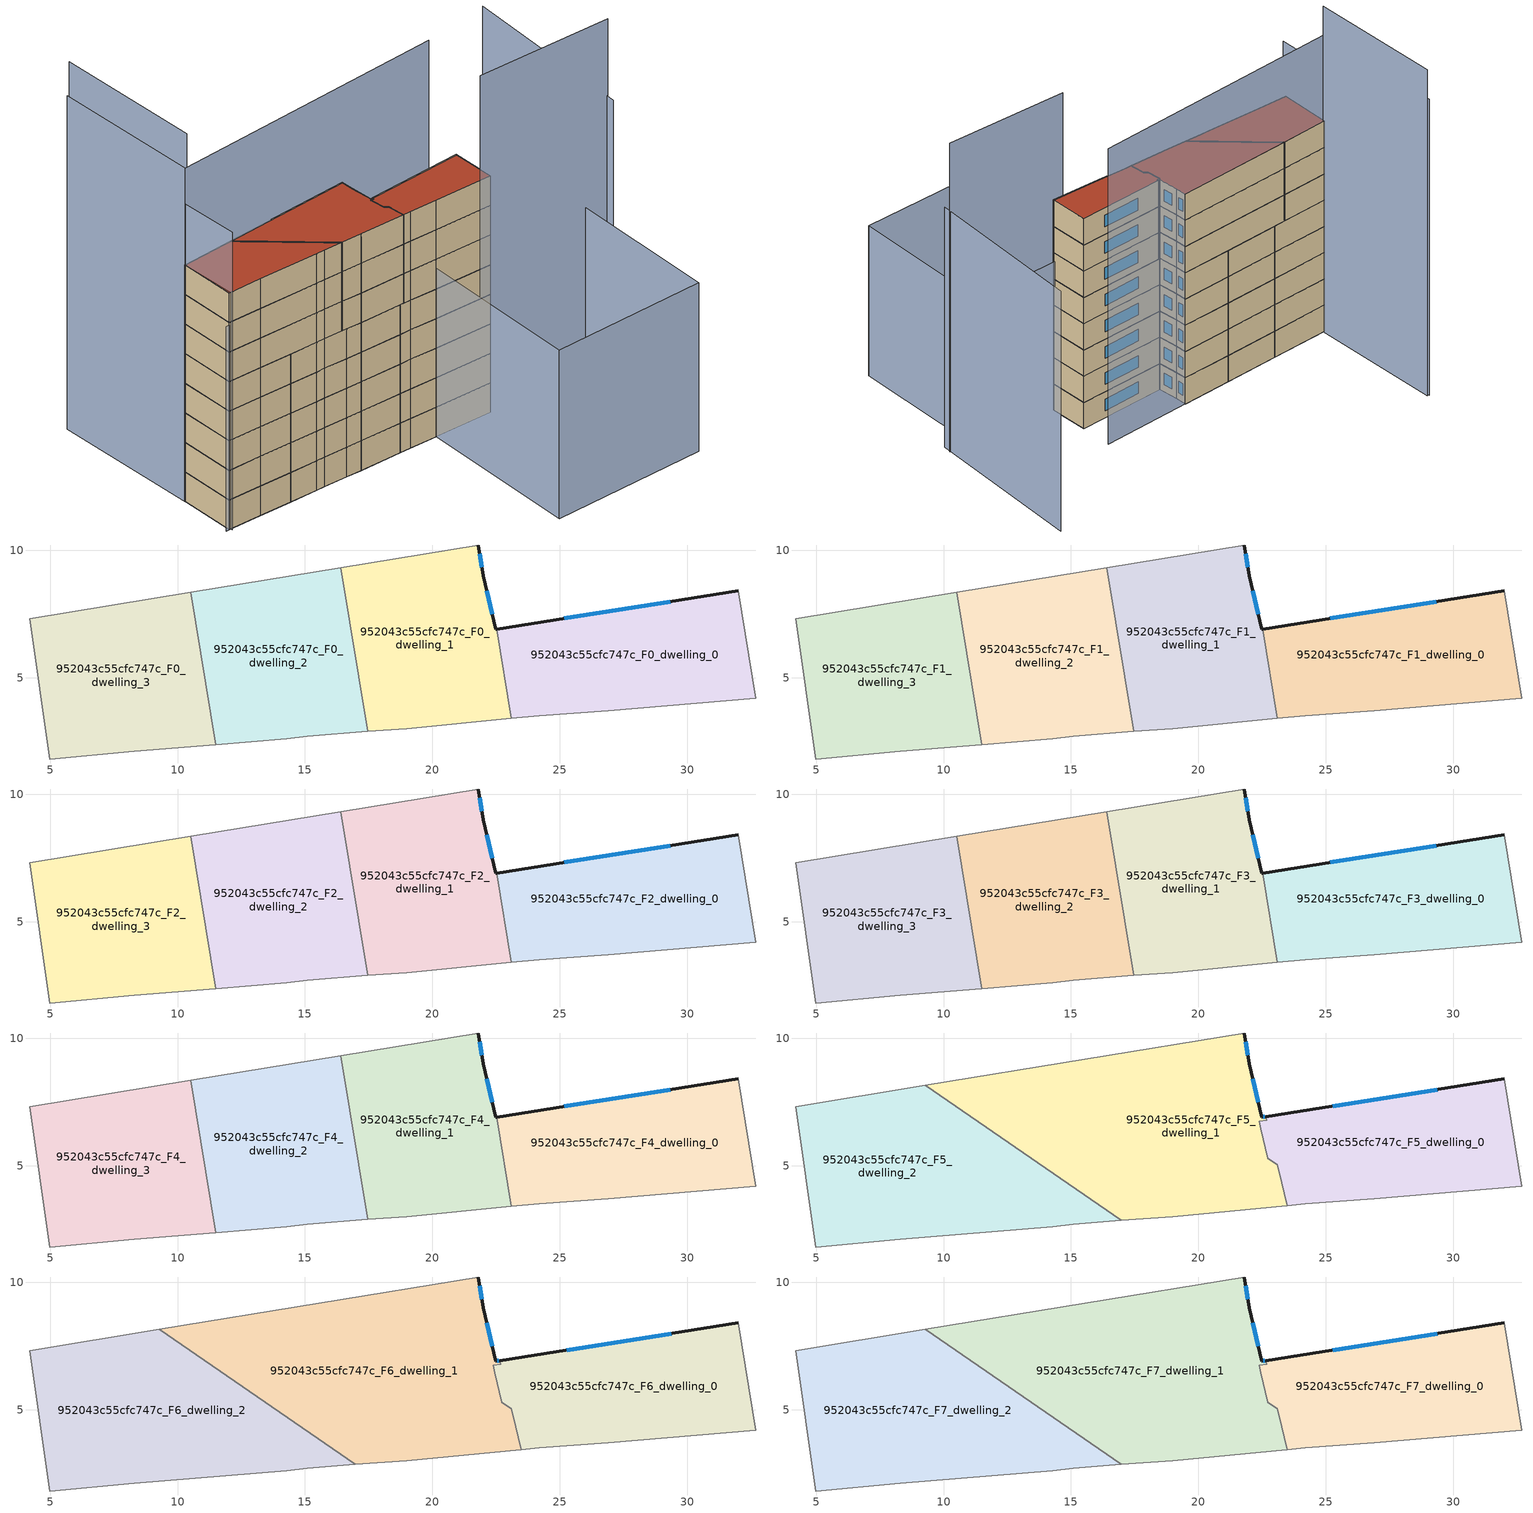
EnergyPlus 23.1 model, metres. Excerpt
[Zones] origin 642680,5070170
952043c55cfc747c_F0_dwelling_0
 floor ground (EU_floor_Construction): 32.71,4.21 32.01,8.41 22.53,6.91 23.11,3.4 24.2,3.51 26.9,3.71 z0
 wall outside (EU_wall_Construction): 22.53,6.91 32.01,8.41 z0:3
 wall adiabatic (EU_wall_Construction): 32.01,8.41 32.71,4.21 26.9,3.71 24.2,3.51 23.11,3.4 z0:3
 wall to 952043c55cfc747c_F0_dwelling_1 (EU_wall_Construction): 23.11,3.4 22.53,6.91 z0:3
 window (EU_Window_Construction): 25.18,7.33 29.35,7.99 z0.84:2.16
952043c55cfc747c_F0_dwelling_1
 floor ground (EU_floor_Construction): 23.11,3.4 22.53,6.91 22.5,6.91 22,9.01 21.8,10.21 16.41,9.33 17.47,2.89 19,3.01 z0
 wall outside (EU_wall_Construction): 21.8,10.21 22,9.01 22.5,6.91 22.53,6.91 z0:3
 wall adiabatic (EU_wall_Construction): 23.11,3.4 19,3.01 17.47,2.89 / 16.41,9.33 21.8,10.21 z0:3
 wall to 952043c55cfc747c_F0_dwelling_2 (EU_wall_Construction): 17.47,2.89 16.41,9.33 z0:3
 window (EU_Window_Construction): 21.86,9.88 21.94,9.35 / 22.14,8.42 22.36,7.5 z0.84:2.16
952043c55cfc747c_F0_dwelling_2
 floor ground (EU_floor_Construction): 17.47,2.89 16.41,9.33 10.52,8.36 11.5,2.38 14.29,2.61 15.09,2.71 z0
 wall to 952043c55cfc747c_F0_dwelling_3 (EU_wall_Construction): 11.5,2.38 10.52,8.36 z0:3
 wall adiabatic (EU_wall_Construction): 10.52,8.36 16.41,9.33 / 17.47,2.89 15.09,2.71 14.29,2.61 11.5,2.38 z0:3
952043c55cfc747c_F0_dwelling_3
 floor ground (EU_floor_Construction): 11.5,2.38 10.52,8.36 4.19,7.32 4.98,1.81 8.29,2.11 z0
 wall adiabatic (EU_wall_Construction): 11.5,2.38 8.29,2.11 4.98,1.81 4.19,7.32 10.52,8.36 z0:3
952043c55cfc747c_F1_dwelling_0
 floor to 952043c55cfc747c_F0_dwelling_0 (EU_floor_Construction): 32.71,4.21 32.01,8.41 22.53,6.91 23.11,3.4 24.2,3.51 26.9,3.71 z3
 wall outside (EU_wall_Construction): 22.53,6.91 32.01,8.41 z3:6
 wall adiabatic (EU_wall_Construction): 32.01,8.41 32.71,4.21 26.9,3.71 24.2,3.51 23.11,3.4 z3:6
 wall to 952043c55cfc747c_F1_dwelling_1 (EU_wall_Construction): 23.11,3.4 22.53,6.91 z3:6
 window (EU_Window_Construction): 25.18,7.33 29.35,7.99 z3.84:5.16
952043c55cfc747c_F1_dwelling_1
 floor to 952043c55cfc747c_F0_dwelling_1 (EU_floor_Construction): 23.11,3.4 22.53,6.91 22.5,6.91 22,9.01 21.8,10.21 16.41,9.33 17.47,2.89 19,3.01 z3
 wall outside (EU_wall_Construction): 21.8,10.21 22,9.01 22.5,6.91 22.53,6.91 z3:6
 wall adiabatic (EU_wall_Construction): 23.11,3.4 19,3.01 17.47,2.89 / 16.41,9.33 21.8,10.21 z3:6
 wall to 952043c55cfc747c_F1_dwelling_2 (EU_wall_Construction): 17.47,2.89 16.41,9.33 z3:6
 window (EU_Window_Construction): 21.86,9.88 21.94,9.35 / 22.14,8.42 22.36,7.5 z3.84:5.16
952043c55cfc747c_F1_dwelling_2
 floor to 952043c55cfc747c_F0_dwelling_2 (EU_floor_Construction): 17.47,2.89 16.41,9.33 10.52,8.36 11.5,2.38 14.29,2.61 15.09,2.71 z3
 wall to 952043c55cfc747c_F1_dwelling_3 (EU_wall_Construction): 11.5,2.38 10.52,8.36 z3:6
 wall adiabatic (EU_wall_Construction): 10.52,8.36 16.41,9.33 / 17.47,2.89 15.09,2.71 14.29,2.61 11.5,2.38 z3:6
952043c55cfc747c_F1_dwelling_3
 floor to 952043c55cfc747c_F0_dwelling_3 (EU_floor_Construction): 11.5,2.38 10.52,8.36 4.19,7.32 4.98,1.81 8.29,2.11 z3
 wall adiabatic (EU_wall_Construction): 11.5,2.38 8.29,2.11 4.98,1.81 4.19,7.32 10.52,8.36 z3:6
952043c55cfc747c_F2_dwelling_0
 floor to 952043c55cfc747c_F1_dwelling_0 (EU_floor_Construction): 32.71,4.21 32.01,8.41 22.53,6.91 23.11,3.4 24.2,3.51 26.9,3.71 z6
 wall outside (EU_wall_Construction): 22.53,6.91 32.01,8.41 z6:9
 wall adiabatic (EU_wall_Construction): 32.01,8.41 32.71,4.21 26.9,3.71 24.2,3.51 23.11,3.4 z6:9
 wall to 952043c55cfc747c_F2_dwelling_1 (EU_wall_Construction): 23.11,3.4 22.53,6.91 z6:9
 window (EU_Window_Construction): 25.18,7.33 29.35,7.99 z6.84:8.16
952043c55cfc747c_F2_dwelling_1
 floor to 952043c55cfc747c_F1_dwelling_1 (EU_floor_Construction): 23.11,3.4 22.53,6.91 22.5,6.91 22,9.01 21.8,10.21 16.41,9.33 17.47,2.89 19,3.01 z6
 wall outside (EU_wall_Construction): 21.8,10.21 22,9.01 22.5,6.91 22.53,6.91 z6:9
 wall adiabatic (EU_wall_Construction): 23.11,3.4 19,3.01 17.47,2.89 / 16.41,9.33 21.8,10.21 z6:9
 wall to 952043c55cfc747c_F2_dwelling_2 (EU_wall_Construction): 17.47,2.89 16.41,9.33 z6:9
 window (EU_Window_Construction): 21.86,9.88 21.94,9.35 / 22.14,8.42 22.36,7.5 z6.84:8.16
952043c55cfc747c_F2_dwelling_2
 floor to 952043c55cfc747c_F1_dwelling_2 (EU_floor_Construction): 17.47,2.89 16.41,9.33 10.52,8.36 11.5,2.38 14.29,2.61 15.09,2.71 z6
 wall to 952043c55cfc747c_F2_dwelling_3 (EU_wall_Construction): 11.5,2.38 10.52,8.36 z6:9
 wall adiabatic (EU_wall_Construction): 10.52,8.36 16.41,9.33 / 17.47,2.89 15.09,2.71 14.29,2.61 11.5,2.38 z6:9
952043c55cfc747c_F2_dwelling_3
 floor to 952043c55cfc747c_F1_dwelling_3 (EU_floor_Construction): 11.5,2.38 10.52,8.36 4.19,7.32 4.98,1.81 8.29,2.11 z6
 wall adiabatic (EU_wall_Construction): 11.5,2.38 8.29,2.11 4.98,1.81 4.19,7.32 10.52,8.36 z6:9
952043c55cfc747c_F3_dwelling_0
 floor to 952043c55cfc747c_F2_dwelling_0 (EU_floor_Construction): 32.71,4.21 32.01,8.41 22.53,6.91 23.11,3.4 24.2,3.51 26.9,3.71 z9
 wall outside (EU_wall_Construction): 22.53,6.91 32.01,8.41 z9:12
 wall adiabatic (EU_wall_Construction): 32.01,8.41 32.71,4.21 26.9,3.71 24.2,3.51 23.11,3.4 z9:12
 wall to 952043c55cfc747c_F3_dwelling_1 (EU_wall_Construction): 23.11,3.4 22.53,6.91 z9:12
 window (EU_Window_Construction): 25.18,7.33 29.35,7.99 z9.84:11.16
952043c55cfc747c_F3_dwelling_1
 floor to 952043c55cfc747c_F2_dwelling_1 (EU_floor_Construction): 23.11,3.4 22.53,6.91 22.5,6.91 22,9.01 21.8,10.21 16.41,9.33 17.47,2.89 19,3.01 z9
 wall outside (EU_wall_Construction): 21.8,10.21 22,9.01 22.5,6.91 22.53,6.91 z9:12
 wall adiabatic (EU_wall_Construction): 23.11,3.4 19,3.01 17.47,2.89 / 16.41,9.33 21.8,10.21 z9:12
 wall to 952043c55cfc747c_F3_dwelling_2 (EU_wall_Construction): 17.47,2.89 16.41,9.33 z9:12
 window (EU_Window_Construction): 21.86,9.88 21.94,9.35 / 22.14,8.42 22.36,7.5 z9.84:11.16
952043c55cfc747c_F3_dwelling_2
 floor to 952043c55cfc747c_F2_dwelling_2 (EU_floor_Construction): 17.47,2.89 16.41,9.33 10.52,8.36 11.5,2.38 14.29,2.61 15.09,2.71 z9
 wall to 952043c55cfc747c_F3_dwelling_3 (EU_wall_Construction): 11.5,2.38 10.52,8.36 z9:12
 wall adiabatic (EU_wall_Construction): 10.52,8.36 16.41,9.33 / 17.47,2.89 15.09,2.71 14.29,2.61 11.5,2.38 z9:12
952043c55cfc747c_F3_dwelling_3
 floor to 952043c55cfc747c_F2_dwelling_3 (EU_floor_Construction): 11.5,2.38 10.52,8.36 4.19,7.32 4.98,1.81 8.29,2.11 z9
 wall adiabatic (EU_wall_Construction): 11.5,2.38 8.29,2.11 4.98,1.81 4.19,7.32 10.52,8.36 z9:12
952043c55cfc747c_F4_dwelling_0
 floor to 952043c55cfc747c_F3_dwelling_0 (EU_floor_Construction): 32.71,4.21 32.01,8.41 22.53,6.91 23.11,3.4 24.2,3.51 26.9,3.71 z12
 wall outside (EU_wall_Construction): 22.53,6.91 32.01,8.41 z12:15
 wall adiabatic (EU_wall_Construction): 32.01,8.41 32.71,4.21 26.9,3.71 24.2,3.51 23.11,3.4 z12:15
 wall to 952043c55cfc747c_F4_dwelling_1 (EU_wall_Construction): 23.11,3.4 22.53,6.91 z12:15
 window (EU_Window_Construction): 25.18,7.33 29.35,7.99 z12.84:14.16
952043c55cfc747c_F4_dwelling_1
 floor to 952043c55cfc747c_F3_dwelling_1 (EU_floor_Construction): 23.11,3.4 22.53,6.91 22.5,6.91 22,9.01 21.8,10.21 16.41,9.33 17.47,2.89 19,3.01 z12
 wall outside (EU_wall_Construction): 21.8,10.21 22,9.01 22.5,6.91 22.53,6.91 z12:15
 wall adiabatic (EU_wall_Construction): 23.11,3.4 19,3.01 17.47,2.89 / 16.41,9.33 21.8,10.21 z12:15
 wall to 952043c55cfc747c_F4_dwelling_2 (EU_wall_Construction): 17.47,2.89 16.41,9.33 z12:15
 window (EU_Window_Construction): 21.86,9.88 21.94,9.35 / 22.14,8.42 22.36,7.5 z12.84:14.16
952043c55cfc747c_F4_dwelling_2
 floor to 952043c55cfc747c_F3_dwelling_2 (EU_floor_Construction): 17.47,2.89 16.41,9.33 10.52,8.36 11.5,2.38 14.29,2.61 15.09,2.71 z12
 wall to 952043c55cfc747c_F4_dwelling_3 (EU_wall_Construction): 11.5,2.38 10.52,8.36 z12:15
 wall adiabatic (EU_wall_Construction): 10.52,8.36 16.41,9.33 / 17.47,2.89 15.09,2.71 14.29,2.61 11.5,2.38 z12:15
952043c55cfc747c_F4_dwelling_3
 floor to 952043c55cfc747c_F3_dwelling_3 (EU_floor_Construction): 11.5,2.38 10.52,8.36 4.19,7.32 4.98,1.81 8.29,2.11 z12
 wall adiabatic (EU_wall_Construction): 11.5,2.38 8.29,2.11 4.98,1.81 4.19,7.32 10.52,8.36 z12:15
952043c55cfc747c_F5_dwelling_0
 floor to 952043c55cfc747c_F4_dwelling_0 (EU_floor_Construction): 32.71,4.21 32.01,8.41 22.65,6.93 22.68,6.79 22.55,6.77 22.8,5.24 23.1,5.03 23.48,3.44 24.2,3.51 26.9,3.71 z15
 floor to 952043c55cfc747c_F4_dwelling_1 (EU_floor_Construction): 22.8,5.24 22.55,6.77 22.39,6.74 22.73,5.29 z15
 wall outside (EU_wall_Construction): 22.65,6.93 32.01,8.41 z15:18
 wall to 952043c55cfc747c_F5_dwelling_1 (EU_wall_Construction): 23.48,3.44 23.15,4.82 23.1,5.03 22.73,5.29 22.45,6.45 22.39,6.74 22.68,6.79 22.65,6.93 z15:18
 wall adiabatic (EU_wall_Construction): 32.01,8.41 32.71,4.21 26.9,3.71 24.2,3.51 23.48,3.44 z15:18
 window (EU_Window_Construction): 25.27,7.35 29.38,7.99 z15.84:17.16
952043c55cfc747c_F5_dwelling_1
 floor to 952043c55cfc747c_F4_dwelling_1 (EU_floor_Construction): 23.11,3.4 22.8,5.24 22.73,5.29 22.39,6.74 22.55,6.77 22.53,6.91 22.5,6.91 22,9.01 21.8,10.21 16.41,9.33 17.47,2.89 19,3.01 z15
 floor to 952043c55cfc747c_F4_dwelling_0 (EU_floor_Construction): 23.48,3.44 23.17,4.73 23.1,5.03 22.8,5.24 23.11,3.4 z15; 22.68,6.79 22.65,6.93 22.58,6.92 22.53,6.91 22.55,6.77 z15
 floor to 952043c55cfc747c_F4_dwelling_2 (EU_floor_Construction): 17.47,2.89 16.41,9.33 10.52,8.36 10.71,7.16 16.98,2.85 z15
 floor to 952043c55cfc747c_F4_dwelling_3 (EU_floor_Construction): 10.71,7.16 10.52,8.36 9.27,8.15 z15
 wall outside (EU_wall_Construction): 21.8,10.21 22,9.01 22.5,6.91 22.65,6.93 z15:18
 wall adiabatic (EU_wall_Construction): 23.48,3.44 19,3.01 16.98,2.85 / 9.27,8.15 21.8,10.21 z15:18
 wall to 952043c55cfc747c_F5_dwelling_2 (EU_wall_Construction): 16.98,2.85 9.27,8.15 z15:18
 window (EU_Window_Construction): 21.86,9.88 21.94,9.35 / 22.14,8.42 22.36,7.5 / 22.54,6.92 22.61,6.93 z15.84:17.16
952043c55cfc747c_F5_dwelling_2
 floor to 952043c55cfc747c_F4_dwelling_2 (EU_floor_Construction): 16.98,2.85 10.71,7.16 11.5,2.38 14.29,2.61 15.09,2.71 z15
 floor to 952043c55cfc747c_F4_dwelling_3 (EU_floor_Construction): 11.5,2.38 10.71,7.16 9.27,8.15 4.19,7.32 4.98,1.81 8.29,2.11 z15
 wall adiabatic (EU_wall_Construction): 16.98,2.85 15.09,2.71 14.29,2.61 8.29,2.11 4.98,1.81 4.19,7.32 9.27,8.15 z15:18
952043c55cfc747c_F6_dwelling_0
 floor to 952043c55cfc747c_F5_dwelling_0 (EU_floor_Construction): 32.71,4.21 32.01,8.41 22.65,6.93 22.68,6.79 22.39,6.74 22.73,5.29 23.1,5.03 23.48,3.44 24.2,3.51 26.9,3.71 z18
 wall outside (EU_wall_Construction): 22.65,6.93 32.01,8.41 z18:21
 wall to 952043c55cfc747c_F6_dwelling_1 (EU_wall_Construction): 23.48,3.44 23.15,4.82 23.1,5.03 22.73,5.29 22.45,6.45 22.39,6.74 22.68,6.79 22.65,6.93 z18:21
 wall adiabatic (EU_wall_Construction): 32.01,8.41 32.71,4.21 26.9,3.71 24.2,3.51 23.48,3.44 z18:21
 window (EU_Window_Construction): 25.27,7.35 29.38,7.99 z18.84:20.16
952043c55cfc747c_F6_dwelling_1
 floor to 952043c55cfc747c_F5_dwelling_1 (EU_floor_Construction): 23.48,3.44 23.15,4.82 23.1,5.03 22.73,5.29 22.39,6.74 22.68,6.79 22.65,6.93 22.5,6.91 22,9.01 21.8,10.21 9.27,8.15 16.98,2.85 19,3.01 z18
 wall outside (EU_wall_Construction): 21.8,10.21 22,9.01 22.5,6.91 22.65,6.93 z18:21
 wall adiabatic (EU_wall_Construction): 23.48,3.44 19,3.01 16.98,2.85 / 9.27,8.15 21.8,10.21 z18:21
 wall to 952043c55cfc747c_F6_dwelling_2 (EU_wall_Construction): 16.98,2.85 9.27,8.15 z18:21
 window (EU_Window_Construction): 21.86,9.88 21.94,9.35 / 22.14,8.42 22.36,7.5 / 22.54,6.92 22.61,6.93 z18.84:20.16
952043c55cfc747c_F6_dwelling_2
 floor to 952043c55cfc747c_F5_dwelling_2 (EU_floor_Construction): 16.98,2.85 9.27,8.15 4.19,7.32 4.98,1.81 8.29,2.11 14.29,2.61 15.09,2.71 z18
 wall adiabatic (EU_wall_Construction): 16.98,2.85 15.09,2.71 14.29,2.61 8.29,2.11 4.98,1.81 4.19,7.32 9.27,8.15 z18:21
952043c55cfc747c_F7_dwelling_0
 floor to 952043c55cfc747c_F6_dwelling_0 (EU_floor_Construction): 32.71,4.21 32.01,8.41 22.65,6.93 22.68,6.79 22.39,6.74 22.73,5.29 23.1,5.03 23.48,3.44 24.2,3.51 26.9,3.71 z21
 wall outside (EU_wall_Construction): 22.65,6.93 32.01,8.41 z21:24
 wall to 952043c55cfc747c_F7_dwelling_1 (EU_wall_Construction): 23.48,3.44 23.15,4.82 23.1,5.03 22.73,5.29 22.45,6.45 22.39,6.74 22.68,6.79 22.65,6.93 z21:24
 wall adiabatic (EU_wall_Construction): 32.01,8.41 32.71,4.21 26.9,3.71 24.2,3.51 23.48,3.44 z21:24
 window (EU_Window_Construction): 25.27,7.35 29.38,7.99 z21.84:23.16
 roof outside (EU_roof_Construction): 32.01,8.41 32.71,4.21 26.9,3.71 24.2,3.51 23.48,3.44 23.1,5.03 22.73,5.29 22.39,6.74 22.68,6.79 22.65,6.93 z24
952043c55cfc747c_F7_dwelling_1
 floor to 952043c55cfc747c_F6_dwelling_1 (EU_floor_Construction): 23.48,3.44 23.15,4.82 23.1,5.03 22.73,5.29 22.39,6.74 22.68,6.79 22.65,6.93 22.5,6.91 22,9.01 21.8,10.21 9.27,8.15 16.98,2.85 19,3.01 z21
 wall outside (EU_wall_Construction): 21.8,10.21 22,9.01 22.5,6.91 22.65,6.93 z21:24
 wall adiabatic (EU_wall_Construction): 23.48,3.44 19,3.01 16.98,2.85 / 9.27,8.15 21.8,10.21 z21:24
 wall to 952043c55cfc747c_F7_dwelling_2 (EU_wall_Construction): 16.98,2.85 9.27,8.15 z21:24
 window (EU_Window_Construction): 21.86,9.88 21.94,9.35 / 22.14,8.42 22.36,7.5 / 22.54,6.92 22.61,6.93 z21.84:23.16
 roof outside (EU_roof_Construction): 21.8,10.21 22,9.01 22.5,6.91 22.65,6.93 22.68,6.79 22.39,6.74 22.73,5.29 23.1,5.03 23.48,3.44 19,3.01 16.98,2.85 9.27,8.15 z24
952043c55cfc747c_F7_dwelling_2
 floor to 952043c55cfc747c_F6_dwelling_2 (EU_floor_Construction): 16.98,2.85 9.27,8.15 4.19,7.32 4.98,1.81 8.29,2.11 14.29,2.61 15.09,2.71 z21
 wall adiabatic (EU_wall_Construction): 16.98,2.85 15.09,2.71 14.29,2.61 8.29,2.11 4.98,1.81 4.19,7.32 9.27,8.15 z21:24
 roof outside (EU_roof_Construction): 16.98,2.85 15.09,2.71 14.29,2.61 8.29,2.11 4.98,1.81 4.19,7.32 9.27,8.15 z24
shading: 4.7,1.77 25.03,4.94 z0:20.7; 19,3.01 26.86,4.01 z0:23.8; 28.9,-12.01 26.9,3.71 / 26.9,3.71 42.08,5.63 / 42.08,5.63 44.07,-10.08 / 44.07,-10.08 28.9,-12.01 z0:17.1; 44.61,3.76 43.12,21.31 z0:27.4; 44.62,4.6 31.12,3.41 z0:35.2; 4.19,7.31 5.18,1.65 z0:30.2; 1.99,21.53 4.38,7.3 z0:37.2; 31.51,11.81 4.2,7.24 / 4.2,7.24 1.8,21.55 z0:33.8
[Building]
EU S2 Campaign: North Axis=0; Terrain=City; Solar Distribution=FullExterior
[Site:Location]
Lyon-Bron: Latitude=45.75; Longitude=5; Time Zone=1; Elevation=198
[SizingPeriod:WeatherFileDays]
AnnualSizingPeriod: Begin Month=1; Begin Day of Month=1; End Month=12; End Day of Month=31; Day of Week for Start Day=Monday; Use Weather File Daylight Saving Period=No; Use Weather File Rain and Snow Indicators=No
[MATERIAL]
EU_InternalMass_Material: Roughness=MediumRough; Thickness=0.1; Conductivity=1; Density=1800; Specific Heat=900; Thermal Absorptance=0.9; Solar Absorptance=0.7; Visible Absorptance=0.7
[MATERIAL:NOMASS] Roughness=MediumRough; Thermal Absorptance=0.9; Solar Absorptance=0.7; Visible Absorptance=0.7
Name | Thermal Resistance
EU_wall_NoMass | 0.776494
EU_roof_NoMass | 0.486893
EU_floor_NoMass | 0.421597
[WINDOWMATERIAL:SIMPLEGLAZINGSYSTEM]
EU_Window_SimpleGlazing: UFactor=4.24961; Solar Heat Gain Coefficient=0.83; Visible Transmittance=0.83
[CONSTRUCTION]
EU_wall_Construction: EU_wall_NoMass
EU_roof_Construction: EU_roof_NoMass
EU_floor_Construction: EU_floor_NoMass
EU_InternalMass_Construction: EU_InternalMass_Material
EU_Window_Construction: EU_Window_SimpleGlazing
[ZONE] Type=1; Multiplier=1; Ceiling Height=autocalculate; Floor Area=autocalculate; Part of Total Floor Area=Yes
Name | Volume
952043c55cfc747c_F0_dwelling_0; 952043c55cfc747c_F1_dwelling_0; 952043c55cfc747c_F2_dwelling_0; 952043c55cfc747c_F3_dwelling_0; 952043c55cfc747c_F4_dwelling_0 | 112.693
952043c55cfc747c_F5_dwelling_0; 952043c55cfc747c_F6_dwelling_0; 952043c55cfc747c_F7_dwelling_0 | 111.502
952043c55cfc747c_F0_dwelling_1; 952043c55cfc747c_F1_dwelling_1; 952043c55cfc747c_F2_dwelling_1; 952043c55cfc747c_F3_dwelling_1; 952043c55cfc747c_F4_dwelling_1 | 112.707
952043c55cfc747c_F5_dwelling_1; 952043c55cfc747c_F6_dwelling_1; 952043c55cfc747c_F7_dwelling_1 | 188.991
952043c55cfc747c_F0_dwelling_2; 952043c55cfc747c_F1_dwelling_2; 952043c55cfc747c_F2_dwelling_2; 952043c55cfc747c_F3_dwelling_2; 952043c55cfc747c_F4_dwelling_2 | 112.688
952043c55cfc747c_F5_dwelling_2; 952043c55cfc747c_F6_dwelling_2; 952043c55cfc747c_F7_dwelling_2 | 150.264
952043c55cfc747c_F0_dwelling_3; 952043c55cfc747c_F1_dwelling_3; 952043c55cfc747c_F2_dwelling_3; 952043c55cfc747c_F3_dwelling_3; 952043c55cfc747c_F4_dwelling_3 | 112.687
[INTERNALMASS] Construction=EU_InternalMass_Construction
Name | Zone or ZoneList | Surface Area
952043c55cfc747c_F0_dwelling_0_EU_InternalMass | 952043c55cfc747c_F0_dwelling_0 | 37.5644
952043c55cfc747c_F0_dwelling_1_EU_InternalMass | 952043c55cfc747c_F0_dwelling_1 | 37.5689
952043c55cfc747c_F0_dwelling_2_EU_InternalMass | 952043c55cfc747c_F0_dwelling_2 | 37.5625
952043c55cfc747c_F0_dwelling_3_EU_InternalMass | 952043c55cfc747c_F0_dwelling_3 | 37.5619
952043c55cfc747c_F1_dwelling_0_EU_InternalMass | 952043c55cfc747c_F1_dwelling_0 | 37.5644
952043c55cfc747c_F1_dwelling_1_EU_InternalMass | 952043c55cfc747c_F1_dwelling_1 | 37.5689
952043c55cfc747c_F1_dwelling_2_EU_InternalMass | 952043c55cfc747c_F1_dwelling_2 | 37.5625
952043c55cfc747c_F1_dwelling_3_EU_InternalMass | 952043c55cfc747c_F1_dwelling_3 | 37.5619
952043c55cfc747c_F2_dwelling_0_EU_InternalMass | 952043c55cfc747c_F2_dwelling_0 | 37.5644
952043c55cfc747c_F2_dwelling_1_EU_InternalMass | 952043c55cfc747c_F2_dwelling_1 | 37.5689
952043c55cfc747c_F2_dwelling_2_EU_InternalMass | 952043c55cfc747c_F2_dwelling_2 | 37.5625
952043c55cfc747c_F2_dwelling_3_EU_InternalMass | 952043c55cfc747c_F2_dwelling_3 | 37.5619
952043c55cfc747c_F3_dwelling_0_EU_InternalMass | 952043c55cfc747c_F3_dwelling_0 | 37.5644
952043c55cfc747c_F3_dwelling_1_EU_InternalMass | 952043c55cfc747c_F3_dwelling_1 | 37.5689
952043c55cfc747c_F3_dwelling_2_EU_InternalMass | 952043c55cfc747c_F3_dwelling_2 | 37.5625
952043c55cfc747c_F3_dwelling_3_EU_InternalMass | 952043c55cfc747c_F3_dwelling_3 | 37.5619
952043c55cfc747c_F4_dwelling_0_EU_InternalMass | 952043c55cfc747c_F4_dwelling_0 | 37.5644
952043c55cfc747c_F4_dwelling_1_EU_InternalMass | 952043c55cfc747c_F4_dwelling_1 | 37.5689
952043c55cfc747c_F4_dwelling_2_EU_InternalMass | 952043c55cfc747c_F4_dwelling_2 | 37.5625
952043c55cfc747c_F4_dwelling_3_EU_InternalMass | 952043c55cfc747c_F4_dwelling_3 | 37.5619
952043c55cfc747c_F5_dwelling_0_EU_InternalMass | 952043c55cfc747c_F5_dwelling_0 | 37.168
952043c55cfc747c_F5_dwelling_1_EU_InternalMass | 952043c55cfc747c_F5_dwelling_1 | 63.0024
952043c55cfc747c_F5_dwelling_2_EU_InternalMass | 952043c55cfc747c_F5_dwelling_2 | 50.0878
952043c55cfc747c_F6_dwelling_0_EU_InternalMass | 952043c55cfc747c_F6_dwelling_0 | 37.168
952043c55cfc747c_F6_dwelling_1_EU_InternalMass | 952043c55cfc747c_F6_dwelling_1 | 63.0024
952043c55cfc747c_F6_dwelling_2_EU_InternalMass | 952043c55cfc747c_F6_dwelling_2 | 50.0878
952043c55cfc747c_F7_dwelling_0_EU_InternalMass | 952043c55cfc747c_F7_dwelling_0 | 37.168
952043c55cfc747c_F7_dwelling_1_EU_InternalMass | 952043c55cfc747c_F7_dwelling_1 | 63.0024
952043c55cfc747c_F7_dwelling_2_EU_InternalMass | 952043c55cfc747c_F7_dwelling_2 | 50.0878
[OTHEREQUIPMENT] Fuel Type=Electricity; Design Level Calculation Method=Watts/Area; Power per Zone Floor Area=1; Fraction Latent=0; Fraction Radiant=0; Fraction Lost=0; Carbon Dioxide Generation Rate=0; EndUse Subcategory=EU_Step8_InternalGains
Name | Zone or ZoneList or Space or SpaceList | Schedule
EU_Step8_InternalGain_952043c55cfc747c_F0_dwelling_0_f000 | 952043c55cfc747c_F0_dwelling_0 | EU_Step8_GainSchedule_952043c55cfc747c_F0_dwelling_0_f000
EU_Step8_InternalGain_952043c55cfc747c_F0_dwelling_1_f000 | 952043c55cfc747c_F0_dwelling_1 | EU_Step8_GainSchedule_952043c55cfc747c_F0_dwelling_1_f000
EU_Step8_InternalGain_952043c55cfc747c_F0_dwelling_2_f000 | 952043c55cfc747c_F0_dwelling_2 | EU_Step8_GainSchedule_952043c55cfc747c_F0_dwelling_2_f000
EU_Step8_InternalGain_952043c55cfc747c_F0_dwelling_3_f000 | 952043c55cfc747c_F0_dwelling_3 | EU_Step8_GainSchedule_952043c55cfc747c_F0_dwelling_3_f000
EU_Step8_InternalGain_952043c55cfc747c_F1_dwelling_0_f000 | 952043c55cfc747c_F1_dwelling_0 | EU_Step8_GainSchedule_952043c55cfc747c_F1_dwelling_0_f000
EU_Step8_InternalGain_952043c55cfc747c_F1_dwelling_1_f000 | 952043c55cfc747c_F1_dwelling_1 | EU_Step8_GainSchedule_952043c55cfc747c_F1_dwelling_1_f000
EU_Step8_InternalGain_952043c55cfc747c_F1_dwelling_2_f000 | 952043c55cfc747c_F1_dwelling_2 | EU_Step8_GainSchedule_952043c55cfc747c_F1_dwelling_2_f000
EU_Step8_InternalGain_952043c55cfc747c_F1_dwelling_3_f000 | 952043c55cfc747c_F1_dwelling_3 | EU_Step8_GainSchedule_952043c55cfc747c_F1_dwelling_3_f000
EU_Step8_InternalGain_952043c55cfc747c_F2_dwelling_0_f000 | 952043c55cfc747c_F2_dwelling_0 | EU_Step8_GainSchedule_952043c55cfc747c_F2_dwelling_0_f000
EU_Step8_InternalGain_952043c55cfc747c_F2_dwelling_1_f000 | 952043c55cfc747c_F2_dwelling_1 | EU_Step8_GainSchedule_952043c55cfc747c_F2_dwelling_1_f000
EU_Step8_InternalGain_952043c55cfc747c_F2_dwelling_2_f000 | 952043c55cfc747c_F2_dwelling_2 | EU_Step8_GainSchedule_952043c55cfc747c_F2_dwelling_2_f000
EU_Step8_InternalGain_952043c55cfc747c_F2_dwelling_3_f000 | 952043c55cfc747c_F2_dwelling_3 | EU_Step8_GainSchedule_952043c55cfc747c_F2_dwelling_3_f000
EU_Step8_InternalGain_952043c55cfc747c_F3_dwelling_0_f000 | 952043c55cfc747c_F3_dwelling_0 | EU_Step8_GainSchedule_952043c55cfc747c_F3_dwelling_0_f000
EU_Step8_InternalGain_952043c55cfc747c_F3_dwelling_1_f000 | 952043c55cfc747c_F3_dwelling_1 | EU_Step8_GainSchedule_952043c55cfc747c_F3_dwelling_1_f000
EU_Step8_InternalGain_952043c55cfc747c_F3_dwelling_2_f000 | 952043c55cfc747c_F3_dwelling_2 | EU_Step8_GainSchedule_952043c55cfc747c_F3_dwelling_2_f000
EU_Step8_InternalGain_952043c55cfc747c_F3_dwelling_3_f000 | 952043c55cfc747c_F3_dwelling_3 | EU_Step8_GainSchedule_952043c55cfc747c_F3_dwelling_3_f000
EU_Step8_InternalGain_952043c55cfc747c_F4_dwelling_0_f000 | 952043c55cfc747c_F4_dwelling_0 | EU_Step8_GainSchedule_952043c55cfc747c_F4_dwelling_0_f000
EU_Step8_InternalGain_952043c55cfc747c_F4_dwelling_1_f000 | 952043c55cfc747c_F4_dwelling_1 | EU_Step8_GainSchedule_952043c55cfc747c_F4_dwelling_1_f000
EU_Step8_InternalGain_952043c55cfc747c_F4_dwelling_2_f000 | 952043c55cfc747c_F4_dwelling_2 | EU_Step8_GainSchedule_952043c55cfc747c_F4_dwelling_2_f000
EU_Step8_InternalGain_952043c55cfc747c_F4_dwelling_3_f000 | 952043c55cfc747c_F4_dwelling_3 | EU_Step8_GainSchedule_952043c55cfc747c_F4_dwelling_3_f000
EU_Step8_InternalGain_952043c55cfc747c_F5_dwelling_0_f000 | 952043c55cfc747c_F5_dwelling_0 | EU_Step8_GainSchedule_952043c55cfc747c_F5_dwelling_0_f000
EU_Step8_InternalGain_952043c55cfc747c_F5_dwelling_1_f000 | 952043c55cfc747c_F5_dwelling_1 | EU_Step8_GainSchedule_952043c55cfc747c_F5_dwelling_1_f000
EU_Step8_InternalGain_952043c55cfc747c_F5_dwelling_2_f000 | 952043c55cfc747c_F5_dwelling_2 | EU_Step8_GainSchedule_952043c55cfc747c_F5_dwelling_2_f000
EU_Step8_InternalGain_952043c55cfc747c_F6_dwelling_0_f000 | 952043c55cfc747c_F6_dwelling_0 | EU_Step8_GainSchedule_952043c55cfc747c_F6_dwelling_0_f000
EU_Step8_InternalGain_952043c55cfc747c_F6_dwelling_1_f000 | 952043c55cfc747c_F6_dwelling_1 | EU_Step8_GainSchedule_952043c55cfc747c_F6_dwelling_1_f000
EU_Step8_InternalGain_952043c55cfc747c_F6_dwelling_2_f000 | 952043c55cfc747c_F6_dwelling_2 | EU_Step8_GainSchedule_952043c55cfc747c_F6_dwelling_2_f000
EU_Step8_InternalGain_952043c55cfc747c_F7_dwelling_0_f000 | 952043c55cfc747c_F7_dwelling_0 | EU_Step8_GainSchedule_952043c55cfc747c_F7_dwelling_0_f000
EU_Step8_InternalGain_952043c55cfc747c_F7_dwelling_1_f000 | 952043c55cfc747c_F7_dwelling_1 | EU_Step8_GainSchedule_952043c55cfc747c_F7_dwelling_1_f000
EU_Step8_InternalGain_952043c55cfc747c_F7_dwelling_2_f000 | 952043c55cfc747c_F7_dwelling_2 | EU_Step8_GainSchedule_952043c55cfc747c_F7_dwelling_2_f000
[ZONEVENTILATION:DESIGNFLOWRATE] Schedule=EU_AlwaysOn; Design Flow Rate Calculation Method=AirChanges/Hour; Air Changes per Hour=0.693814; Ventilation Type=Natural; Fan Pressure Rise=0; Fan Total Efficiency=1; Constant Term Coefficient=1; Temperature Term Coefficient=0; Velocity Term Coefficient=0; Velocity Squared Term Coefficient=0; Minimum Indoor Temperature=-100; Maximum Indoor Temperature=100; Delta Temperature=-100; Minimum Outdoor Temperature=-100; Maximum Outdoor Temperature=100; Maximum Wind Speed=40
Name | Zone or ZoneList or Space or SpaceList
EU_ConstantAir_952043c55cfc747c_F0_dwelling_0 | 952043c55cfc747c_F0_dwelling_0
EU_ConstantAir_952043c55cfc747c_F0_dwelling_1 | 952043c55cfc747c_F0_dwelling_1
EU_ConstantAir_952043c55cfc747c_F0_dwelling_2 | 952043c55cfc747c_F0_dwelling_2
EU_ConstantAir_952043c55cfc747c_F0_dwelling_3 | 952043c55cfc747c_F0_dwelling_3
EU_ConstantAir_952043c55cfc747c_F1_dwelling_0 | 952043c55cfc747c_F1_dwelling_0
EU_ConstantAir_952043c55cfc747c_F1_dwelling_1 | 952043c55cfc747c_F1_dwelling_1
EU_ConstantAir_952043c55cfc747c_F1_dwelling_2 | 952043c55cfc747c_F1_dwelling_2
EU_ConstantAir_952043c55cfc747c_F1_dwelling_3 | 952043c55cfc747c_F1_dwelling_3
EU_ConstantAir_952043c55cfc747c_F2_dwelling_0 | 952043c55cfc747c_F2_dwelling_0
EU_ConstantAir_952043c55cfc747c_F2_dwelling_1 | 952043c55cfc747c_F2_dwelling_1
EU_ConstantAir_952043c55cfc747c_F2_dwelling_2 | 952043c55cfc747c_F2_dwelling_2
EU_ConstantAir_952043c55cfc747c_F2_dwelling_3 | 952043c55cfc747c_F2_dwelling_3
EU_ConstantAir_952043c55cfc747c_F3_dwelling_0 | 952043c55cfc747c_F3_dwelling_0
EU_ConstantAir_952043c55cfc747c_F3_dwelling_1 | 952043c55cfc747c_F3_dwelling_1
EU_ConstantAir_952043c55cfc747c_F3_dwelling_2 | 952043c55cfc747c_F3_dwelling_2
EU_ConstantAir_952043c55cfc747c_F3_dwelling_3 | 952043c55cfc747c_F3_dwelling_3
EU_ConstantAir_952043c55cfc747c_F4_dwelling_0 | 952043c55cfc747c_F4_dwelling_0
EU_ConstantAir_952043c55cfc747c_F4_dwelling_1 | 952043c55cfc747c_F4_dwelling_1
EU_ConstantAir_952043c55cfc747c_F4_dwelling_2 | 952043c55cfc747c_F4_dwelling_2
EU_ConstantAir_952043c55cfc747c_F4_dwelling_3 | 952043c55cfc747c_F4_dwelling_3
EU_ConstantAir_952043c55cfc747c_F5_dwelling_0 | 952043c55cfc747c_F5_dwelling_0
EU_ConstantAir_952043c55cfc747c_F5_dwelling_1 | 952043c55cfc747c_F5_dwelling_1
EU_ConstantAir_952043c55cfc747c_F5_dwelling_2 | 952043c55cfc747c_F5_dwelling_2
EU_ConstantAir_952043c55cfc747c_F6_dwelling_0 | 952043c55cfc747c_F6_dwelling_0
EU_ConstantAir_952043c55cfc747c_F6_dwelling_1 | 952043c55cfc747c_F6_dwelling_1
EU_ConstantAir_952043c55cfc747c_F6_dwelling_2 | 952043c55cfc747c_F6_dwelling_2
EU_ConstantAir_952043c55cfc747c_F7_dwelling_0 | 952043c55cfc747c_F7_dwelling_0
EU_ConstantAir_952043c55cfc747c_F7_dwelling_1 | 952043c55cfc747c_F7_dwelling_1
EU_ConstantAir_952043c55cfc747c_F7_dwelling_2 | 952043c55cfc747c_F7_dwelling_2
[HVACTEMPLATE:THERMOSTAT] Constant Heating Setpoint=20; Constant Cooling Setpoint=50
EU_HeatOnly_952043c55cfc747c_F0_dwelling_0; EU_HeatOnly_952043c55cfc747c_F0_dwelling_1; EU_HeatOnly_952043c55cfc747c_F0_dwelling_2; EU_HeatOnly_952043c55cfc747c_F0_dwelling_3; EU_HeatOnly_952043c55cfc747c_F1_dwelling_0; EU_HeatOnly_952043c55cfc747c_F1_dwelling_1; EU_HeatOnly_952043c55cfc747c_F1_dwelling_2; EU_HeatOnly_952043c55cfc747c_F1_dwelling_3; EU_HeatOnly_952043c55cfc747c_F2_dwelling_0; EU_HeatOnly_952043c55cfc747c_F2_dwelling_1; EU_HeatOnly_952043c55cfc747c_F2_dwelling_2; EU_HeatOnly_952043c55cfc747c_F2_dwelling_3; EU_HeatOnly_952043c55cfc747c_F3_dwelling_0; EU_HeatOnly_952043c55cfc747c_F3_dwelling_1; EU_HeatOnly_952043c55cfc747c_F3_dwelling_2; EU_HeatOnly_952043c55cfc747c_F3_dwelling_3; EU_HeatOnly_952043c55cfc747c_F4_dwelling_0; EU_HeatOnly_952043c55cfc747c_F4_dwelling_1; EU_HeatOnly_952043c55cfc747c_F4_dwelling_2; EU_HeatOnly_952043c55cfc747c_F4_dwelling_3; EU_HeatOnly_952043c55cfc747c_F5_dwelling_0; EU_HeatOnly_952043c55cfc747c_F5_dwelling_1; EU_HeatOnly_952043c55cfc747c_F5_dwelling_2; EU_HeatOnly_952043c55cfc747c_F6_dwelling_0; EU_HeatOnly_952043c55cfc747c_F6_dwelling_1; EU_HeatOnly_952043c55cfc747c_F6_dwelling_2; EU_HeatOnly_952043c55cfc747c_F7_dwelling_0; EU_HeatOnly_952043c55cfc747c_F7_dwelling_1; EU_HeatOnly_952043c55cfc747c_F7_dwelling_2
[HVACTEMPLATE:ZONE:IDEALLOADSAIRSYSTEM] System Availability Schedule=EU_AlwaysOn; Maximum Heating Supply Air Temperature=50; Minimum Cooling Supply Air Temperature=13; Maximum Heating Supply Air Humidity Ratio=0.0156; Minimum Cooling Supply Air Humidity Ratio=0.0077; Heating Limit=NoLimit; Cooling Limit=NoLimit; Heating Availability Schedule=EU_AlwaysOn; Cooling Availability Schedule=EU_CoolingOff; Dehumidification Control Type=ConstantSensibleHeatRatio; Cooling Sensible Heat Ratio=0.7; Dehumidification Setpoint=60; Humidification Control Type=None; Humidification Setpoint=30; Outdoor Air Method=None; Outdoor Air Flow Rate per Person=0.00944; Outdoor Air Flow Rate per Zone Floor Area=0; Outdoor Air Flow Rate per Zone=0; Demand Controlled Ventilation Type=None; Outdoor Air Economizer Type=NoEconomizer; Heat Recovery Type=None; Sensible Heat Recovery Effectiveness=0.7; Latent Heat Recovery Effectiveness=0.65
Name | Template Thermostat
952043c55cfc747c_F0_dwelling_0 | EU_HeatOnly_952043c55cfc747c_F0_dwelling_0
952043c55cfc747c_F0_dwelling_1 | EU_HeatOnly_952043c55cfc747c_F0_dwelling_1
952043c55cfc747c_F0_dwelling_2 | EU_HeatOnly_952043c55cfc747c_F0_dwelling_2
952043c55cfc747c_F0_dwelling_3 | EU_HeatOnly_952043c55cfc747c_F0_dwelling_3
952043c55cfc747c_F1_dwelling_0 | EU_HeatOnly_952043c55cfc747c_F1_dwelling_0
952043c55cfc747c_F1_dwelling_1 | EU_HeatOnly_952043c55cfc747c_F1_dwelling_1
952043c55cfc747c_F1_dwelling_2 | EU_HeatOnly_952043c55cfc747c_F1_dwelling_2
952043c55cfc747c_F1_dwelling_3 | EU_HeatOnly_952043c55cfc747c_F1_dwelling_3
952043c55cfc747c_F2_dwelling_0 | EU_HeatOnly_952043c55cfc747c_F2_dwelling_0
952043c55cfc747c_F2_dwelling_1 | EU_HeatOnly_952043c55cfc747c_F2_dwelling_1
952043c55cfc747c_F2_dwelling_2 | EU_HeatOnly_952043c55cfc747c_F2_dwelling_2
952043c55cfc747c_F2_dwelling_3 | EU_HeatOnly_952043c55cfc747c_F2_dwelling_3
952043c55cfc747c_F3_dwelling_0 | EU_HeatOnly_952043c55cfc747c_F3_dwelling_0
952043c55cfc747c_F3_dwelling_1 | EU_HeatOnly_952043c55cfc747c_F3_dwelling_1
952043c55cfc747c_F3_dwelling_2 | EU_HeatOnly_952043c55cfc747c_F3_dwelling_2
952043c55cfc747c_F3_dwelling_3 | EU_HeatOnly_952043c55cfc747c_F3_dwelling_3
952043c55cfc747c_F4_dwelling_0 | EU_HeatOnly_952043c55cfc747c_F4_dwelling_0
952043c55cfc747c_F4_dwelling_1 | EU_HeatOnly_952043c55cfc747c_F4_dwelling_1
952043c55cfc747c_F4_dwelling_2 | EU_HeatOnly_952043c55cfc747c_F4_dwelling_2
952043c55cfc747c_F4_dwelling_3 | EU_HeatOnly_952043c55cfc747c_F4_dwelling_3
952043c55cfc747c_F5_dwelling_0 | EU_HeatOnly_952043c55cfc747c_F5_dwelling_0
952043c55cfc747c_F5_dwelling_1 | EU_HeatOnly_952043c55cfc747c_F5_dwelling_1
952043c55cfc747c_F5_dwelling_2 | EU_HeatOnly_952043c55cfc747c_F5_dwelling_2
952043c55cfc747c_F6_dwelling_0 | EU_HeatOnly_952043c55cfc747c_F6_dwelling_0
952043c55cfc747c_F6_dwelling_1 | EU_HeatOnly_952043c55cfc747c_F6_dwelling_1
952043c55cfc747c_F6_dwelling_2 | EU_HeatOnly_952043c55cfc747c_F6_dwelling_2
952043c55cfc747c_F7_dwelling_0 | EU_HeatOnly_952043c55cfc747c_F7_dwelling_0
952043c55cfc747c_F7_dwelling_1 | EU_HeatOnly_952043c55cfc747c_F7_dwelling_1
952043c55cfc747c_F7_dwelling_2 | EU_HeatOnly_952043c55cfc747c_F7_dwelling_2
[SIZING:ZONE] Zone Cooling Design Supply Air Temperature Input Method=SupplyAirTemperature; Zone Cooling Design Supply Air Temperature=13; Zone Heating Design Supply Air Temperature Input Method=SupplyAirTemperature; Zone Heating Design Supply Air Temperature=50; Zone Cooling Design Supply Air Humidity Ratio=0.008; Zone Heating Design Supply Air Humidity Ratio=0.008; Cooling Design Air Flow Method=DesignDay; Cooling Design Air Flow Rate=0; Cooling Minimum Air Flow per Zone Floor Area=0.000762; Cooling Minimum Air Flow=0; Cooling Minimum Air Flow Fraction=0.2; Heating Design Air Flow Method=DesignDay; Heating Design Air Flow Rate=0; Heating Maximum Air Flow per Zone Floor Area=0.002032; Heating Maximum Air Flow=0.141576; Heating Maximum Air Flow Fraction=0.3; Account for Dedicated Outdoor Air System=No; Dedicated Outdoor Air System Control Strategy=NeutralSupplyAir; Dedicated Outdoor Air Low Setpoint Temperature for Design=autosize; Dedicated Outdoor Air High Setpoint Temperature for Design=autosize; Zone Load Sizing Method=Sensible Load Only No Latent Load; Zone Latent Cooling Design Supply Air Humidity Ratio Input Method=HumidityRatioDifference; Zone Cooling Design Supply Air Humidity Ratio Difference=0.005; Zone Latent Heating Design Supply Air Humidity Ratio Input Method=HumidityRatioDifference; Zone Humidification Design Supply Air Humidity Ratio Difference=0.005
952043c55cfc747c_F0_dwelling_0; 952043c55cfc747c_F0_dwelling_1; 952043c55cfc747c_F0_dwelling_2; 952043c55cfc747c_F0_dwelling_3; 952043c55cfc747c_F1_dwelling_0; 952043c55cfc747c_F1_dwelling_1; 952043c55cfc747c_F1_dwelling_2; 952043c55cfc747c_F1_dwelling_3; 952043c55cfc747c_F2_dwelling_0; 952043c55cfc747c_F2_dwelling_1; 952043c55cfc747c_F2_dwelling_2; 952043c55cfc747c_F2_dwelling_3; 952043c55cfc747c_F3_dwelling_0; 952043c55cfc747c_F3_dwelling_1; 952043c55cfc747c_F3_dwelling_2; 952043c55cfc747c_F3_dwelling_3; 952043c55cfc747c_F4_dwelling_0; 952043c55cfc747c_F4_dwelling_1; 952043c55cfc747c_F4_dwelling_2; 952043c55cfc747c_F4_dwelling_3; 952043c55cfc747c_F5_dwelling_0; 952043c55cfc747c_F5_dwelling_1; 952043c55cfc747c_F5_dwelling_2; 952043c55cfc747c_F6_dwelling_0; 952043c55cfc747c_F6_dwelling_1; 952043c55cfc747c_F6_dwelling_2; 952043c55cfc747c_F7_dwelling_0; 952043c55cfc747c_F7_dwelling_1; 952043c55cfc747c_F7_dwelling_2
[SCHEDULE:CONSTANT]
Name | Hourly Value
EU_AlwaysOn | 1
EU_CoolingOff | 0
[SCHEDULE:FILE] Column Number=1; Rows to Skip at Top=0; Number of Hours of Data=8760; Column Separator=Comma; Interpolate to Timestep=No; Minutes per Item=60; Adjust Schedule for Daylight Savings=Yes
Name | File
EU_Step8_GainSchedule_952043c55cfc747c_F0_dwelling_0_f000 | ../../schedules/952043c55cfc747c/952043c55cfc747c_F0_dwelling_0_f000_gain.csv
EU_Step8_GainSchedule_952043c55cfc747c_F0_dwelling_1_f000 | ../../schedules/952043c55cfc747c/952043c55cfc747c_F0_dwelling_1_f000_gain.csv
EU_Step8_GainSchedule_952043c55cfc747c_F0_dwelling_2_f000 | ../../schedules/952043c55cfc747c/952043c55cfc747c_F0_dwelling_2_f000_gain.csv
EU_Step8_GainSchedule_952043c55cfc747c_F0_dwelling_3_f000 | ../../schedules/952043c55cfc747c/952043c55cfc747c_F0_dwelling_3_f000_gain.csv
EU_Step8_GainSchedule_952043c55cfc747c_F1_dwelling_0_f000 | ../../schedules/952043c55cfc747c/952043c55cfc747c_F1_dwelling_0_f000_gain.csv
EU_Step8_GainSchedule_952043c55cfc747c_F1_dwelling_1_f000 | ../../schedules/952043c55cfc747c/952043c55cfc747c_F1_dwelling_1_f000_gain.csv
EU_Step8_GainSchedule_952043c55cfc747c_F1_dwelling_2_f000 | ../../schedules/952043c55cfc747c/952043c55cfc747c_F1_dwelling_2_f000_gain.csv
EU_Step8_GainSchedule_952043c55cfc747c_F1_dwelling_3_f000 | ../../schedules/952043c55cfc747c/952043c55cfc747c_F1_dwelling_3_f000_gain.csv
EU_Step8_GainSchedule_952043c55cfc747c_F2_dwelling_0_f000 | ../../schedules/952043c55cfc747c/952043c55cfc747c_F2_dwelling_0_f000_gain.csv
EU_Step8_GainSchedule_952043c55cfc747c_F2_dwelling_1_f000 | ../../schedules/952043c55cfc747c/952043c55cfc747c_F2_dwelling_1_f000_gain.csv
EU_Step8_GainSchedule_952043c55cfc747c_F2_dwelling_2_f000 | ../../schedules/952043c55cfc747c/952043c55cfc747c_F2_dwelling_2_f000_gain.csv
EU_Step8_GainSchedule_952043c55cfc747c_F2_dwelling_3_f000 | ../../schedules/952043c55cfc747c/952043c55cfc747c_F2_dwelling_3_f000_gain.csv
EU_Step8_GainSchedule_952043c55cfc747c_F3_dwelling_0_f000 | ../../schedules/952043c55cfc747c/952043c55cfc747c_F3_dwelling_0_f000_gain.csv
EU_Step8_GainSchedule_952043c55cfc747c_F3_dwelling_1_f000 | ../../schedules/952043c55cfc747c/952043c55cfc747c_F3_dwelling_1_f000_gain.csv
EU_Step8_GainSchedule_952043c55cfc747c_F3_dwelling_2_f000 | ../../schedules/952043c55cfc747c/952043c55cfc747c_F3_dwelling_2_f000_gain.csv
EU_Step8_GainSchedule_952043c55cfc747c_F3_dwelling_3_f000 | ../../schedules/952043c55cfc747c/952043c55cfc747c_F3_dwelling_3_f000_gain.csv
EU_Step8_GainSchedule_952043c55cfc747c_F4_dwelling_0_f000 | ../../schedules/952043c55cfc747c/952043c55cfc747c_F4_dwelling_0_f000_gain.csv
EU_Step8_GainSchedule_952043c55cfc747c_F4_dwelling_1_f000 | ../../schedules/952043c55cfc747c/952043c55cfc747c_F4_dwelling_1_f000_gain.csv
EU_Step8_GainSchedule_952043c55cfc747c_F4_dwelling_2_f000 | ../../schedules/952043c55cfc747c/952043c55cfc747c_F4_dwelling_2_f000_gain.csv
EU_Step8_GainSchedule_952043c55cfc747c_F4_dwelling_3_f000 | ../../schedules/952043c55cfc747c/952043c55cfc747c_F4_dwelling_3_f000_gain.csv
EU_Step8_GainSchedule_952043c55cfc747c_F5_dwelling_0_f000 | ../../schedules/952043c55cfc747c/952043c55cfc747c_F5_dwelling_0_f000_gain.csv
EU_Step8_GainSchedule_952043c55cfc747c_F5_dwelling_1_f000 | ../../schedules/952043c55cfc747c/952043c55cfc747c_F5_dwelling_1_f000_gain.csv
EU_Step8_GainSchedule_952043c55cfc747c_F5_dwelling_2_f000 | ../../schedules/952043c55cfc747c/952043c55cfc747c_F5_dwelling_2_f000_gain.csv
EU_Step8_GainSchedule_952043c55cfc747c_F6_dwelling_0_f000 | ../../schedules/952043c55cfc747c/952043c55cfc747c_F6_dwelling_0_f000_gain.csv
EU_Step8_GainSchedule_952043c55cfc747c_F6_dwelling_1_f000 | ../../schedules/952043c55cfc747c/952043c55cfc747c_F6_dwelling_1_f000_gain.csv
EU_Step8_GainSchedule_952043c55cfc747c_F6_dwelling_2_f000 | ../../schedules/952043c55cfc747c/952043c55cfc747c_F6_dwelling_2_f000_gain.csv
EU_Step8_GainSchedule_952043c55cfc747c_F7_dwelling_0_f000 | ../../schedules/952043c55cfc747c/952043c55cfc747c_F7_dwelling_0_f000_gain.csv
EU_Step8_GainSchedule_952043c55cfc747c_F7_dwelling_1_f000 | ../../schedules/952043c55cfc747c/952043c55cfc747c_F7_dwelling_1_f000_gain.csv
EU_Step8_GainSchedule_952043c55cfc747c_F7_dwelling_2_f000 | ../../schedules/952043c55cfc747c/952043c55cfc747c_F7_dwelling_2_f000_gain.csv
